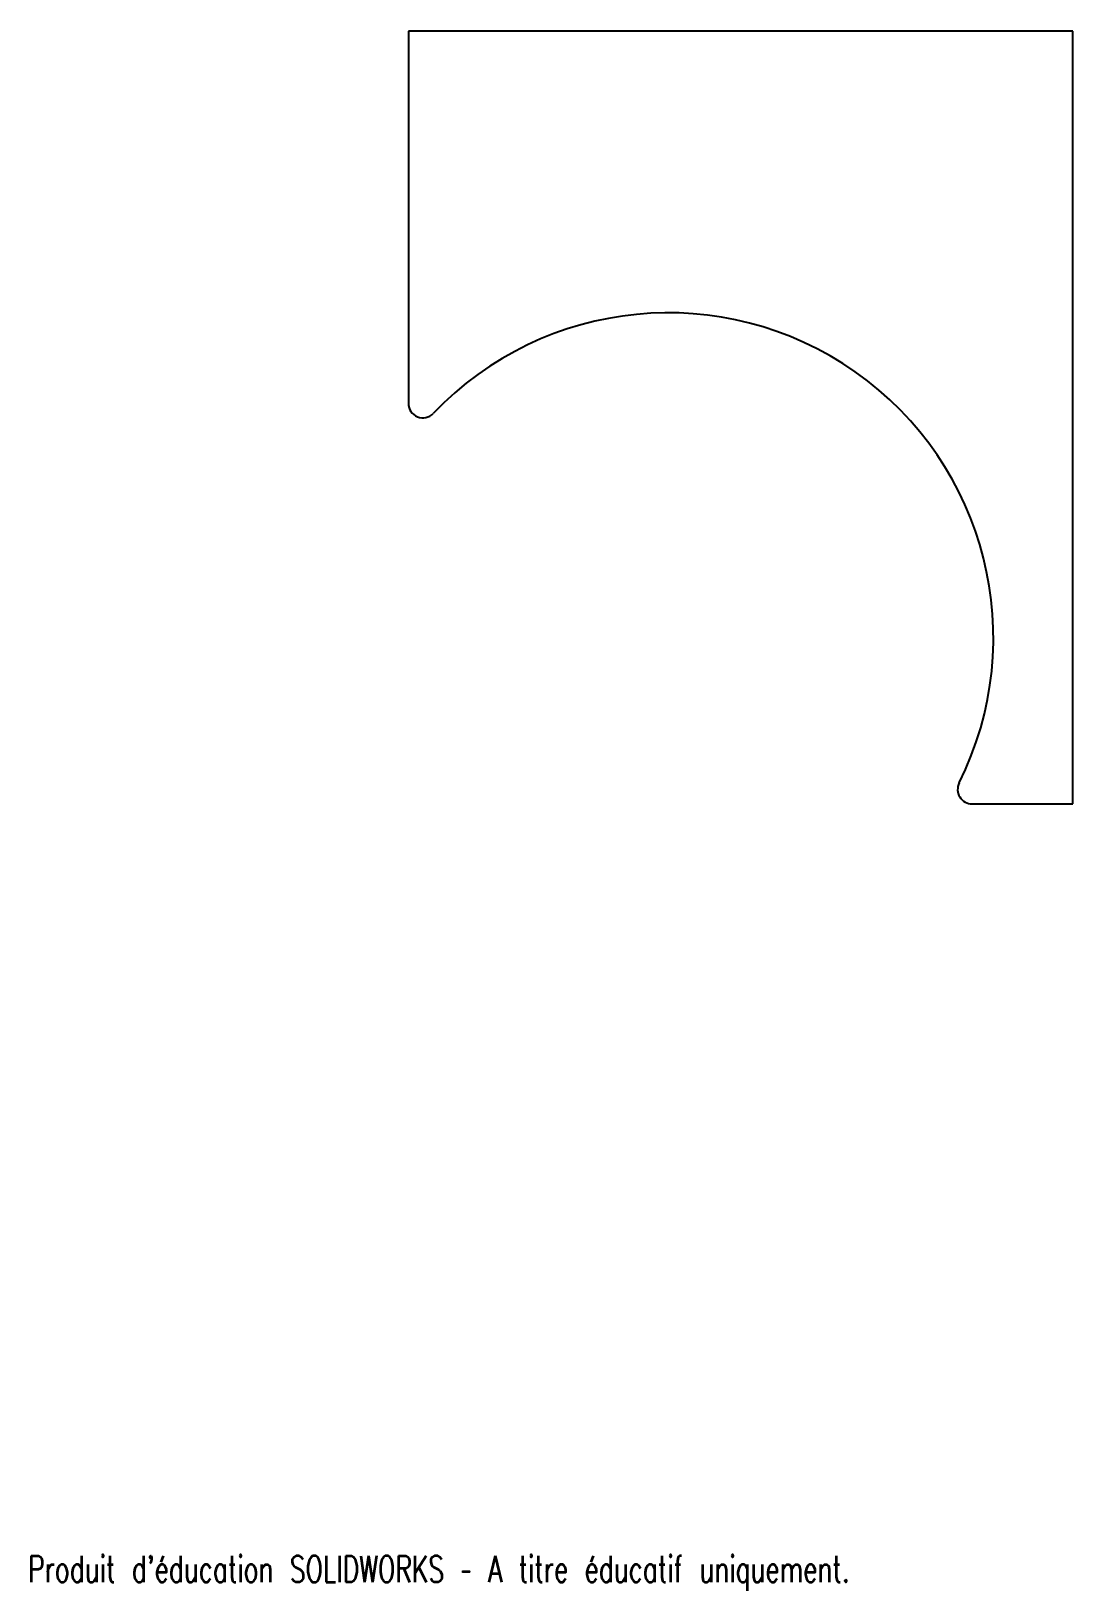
# Model space of a CAD drawing. Header units: millimetres. Extents: x 0 to 145, y 5 to 221.
import ezdxf

# ---------------------------------------------------------------- set-up
doc = ezdxf.new("R2010")
doc.units = ezdxf.units.MM
doc.styles.add('SLDTEXTSTYLE0', font='TXT', dxfattribs={"width": 0.7, "bigfont": 'bigfont'})

msp = doc.modelspace()

# ---------------------------------------------------------------- linework, layer by layer
at = {"color": 7, "linetype": 'Continuous', "lineweight": 25}
for p, q in [((144.67, 221.27), (52.67, 221.27)), ((52.67, 221.27), (52.67, 169.72)), ((144.67, 114.27), (144.67, 221.27)), ((130.72, 114.27), (144.67, 114.27))]:
    msp.add_line(p, q, dxfattribs=at)
for centre, radius, start, end in [((88.67, 137.27), 45, 333.4609, 136.3363), ((54.67, 169.72), 2, 180, 316.3363), ((130.72, 116.27), 2, 153.4609, 270)]:
    msp.add_arc(centre, radius, start, end, dxfattribs=at)

# ---------------------------------------------------------------- texts
at = {"color": 7, "linetype": 'Continuous', "insert": (0, 10.13), "char_height": 3.633, "attachment_point": 1, "style": 'SLDTEXTSTYLE0'}
msp.add_mtext("Produit d'éducation SOLIDWORKS – A titre éducatif uniquement.", dxfattribs=at)

doc.saveas('drawing.dxf')
